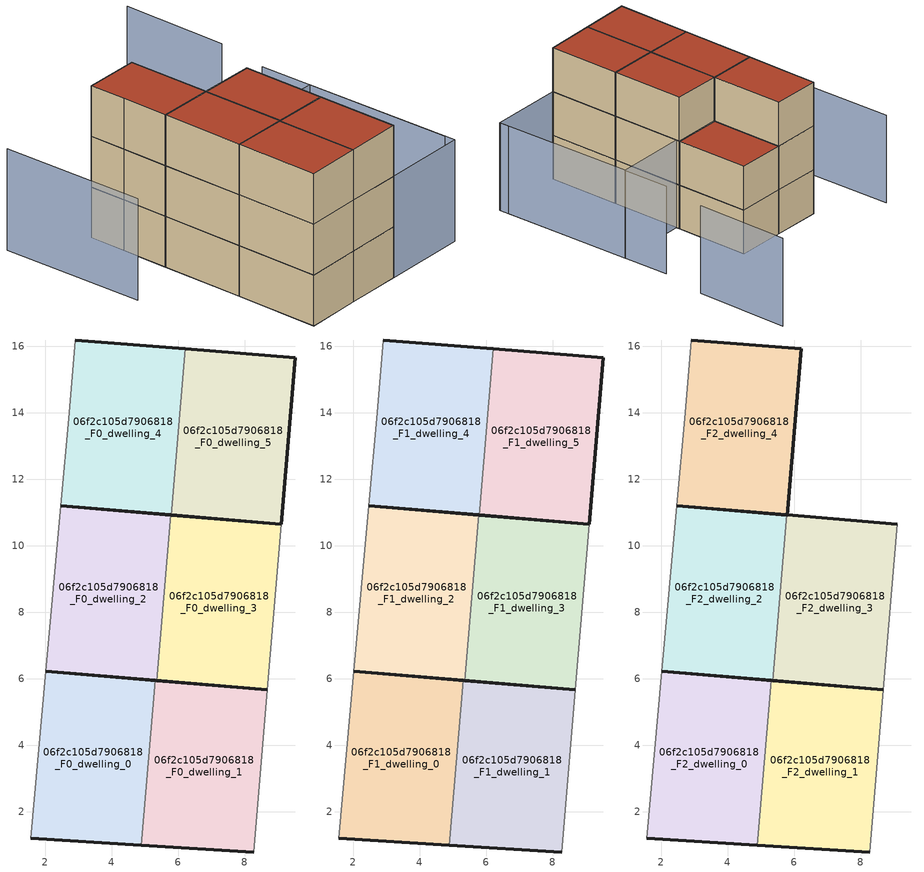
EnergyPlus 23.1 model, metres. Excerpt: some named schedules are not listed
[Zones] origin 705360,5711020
06f2c105d7906818_F0_dwelling_0
 floor ground (EU_floor_Construction): 4.9,0.99 5.31,5.95 2.02,6.23 1.56,1.19 z0
 wall outside (EU_wall_Construction): 2.02,6.23 5.31,5.95 / 4.9,0.99 1.56,1.19 z0:3
 wall adiabatic (EU_wall_Construction): 1.56,1.19 2.02,6.23 z0:3
 wall to 06f2c105d7906818_F0_dwelling_1 (EU_wall_Construction): 5.31,5.95 4.9,0.99 z0:3
06f2c105d7906818_F0_dwelling_1
 floor ground (EU_floor_Construction): 8.27,0.78 8.68,5.66 5.31,5.95 4.9,0.99 z0
 wall outside (EU_wall_Construction): 5.31,5.95 8.68,5.66 / 8.27,0.78 4.9,0.99 z0:3
 wall adiabatic (EU_wall_Construction): 8.68,5.66 8.27,0.78 z0:3
06f2c105d7906818_F0_dwelling_2
 floor ground (EU_floor_Construction): 5.36,5.94 5.78,10.92 2.47,11.21 2.02,6.23 z0
 wall outside (EU_wall_Construction): 2.47,11.21 5.78,10.92 / 5.36,5.94 2.02,6.23 z0:3
 wall adiabatic (EU_wall_Construction): 2.02,6.23 2.47,11.21 z0:3
 wall to 06f2c105d7906818_F0_dwelling_3 (EU_wall_Construction): 5.78,10.92 5.36,5.94 z0:3
06f2c105d7906818_F0_dwelling_3
 floor ground (EU_floor_Construction): 8.68,5.66 9.1,10.64 5.78,10.92 5.36,5.94 z0
 wall outside (EU_wall_Construction): 5.78,10.92 9.1,10.64 / 8.68,5.66 5.36,5.94 z0:3
 wall adiabatic (EU_wall_Construction): 9.1,10.64 8.68,5.66 z0:3
06f2c105d7906818_F0_dwelling_4
 floor ground (EU_floor_Construction): 5.8,10.92 6.22,15.92 2.91,16.19 2.72,14 2.47,11.21 z0
 wall outside (EU_wall_Construction): 5.8,10.92 2.47,11.21 / 2.91,16.19 6.22,15.92 z0:3
 wall adiabatic (EU_wall_Construction): 2.47,11.21 2.72,14 2.91,16.19 z0:3
 wall to 06f2c105d7906818_F0_dwelling_5 (EU_wall_Construction): 6.22,15.92 5.8,10.92 z0:3
06f2c105d7906818_F0_dwelling_5
 floor ground (EU_floor_Construction): 9.1,10.64 9.53,15.66 6.22,15.92 5.8,10.92 z0
 wall outside (EU_wall_Construction): 6.22,15.92 9.53,15.66 9.1,10.64 5.8,10.92 z0:3
06f2c105d7906818_F1_dwelling_0
 floor to 06f2c105d7906818_F0_dwelling_0 (EU_floor_Construction): 4.9,0.99 5.31,5.95 2.02,6.23 1.56,1.19 z3
 wall outside (EU_wall_Construction): 2.02,6.23 5.31,5.95 / 4.9,0.99 1.56,1.19 z3:6
 wall adiabatic (EU_wall_Construction): 1.56,1.19 2.02,6.23 z3:6
 wall to 06f2c105d7906818_F1_dwelling_1 (EU_wall_Construction): 5.31,5.95 4.9,0.99 z3:6
06f2c105d7906818_F1_dwelling_1
 floor to 06f2c105d7906818_F0_dwelling_1 (EU_floor_Construction): 8.27,0.78 8.68,5.66 5.31,5.95 4.9,0.99 z3
 wall outside (EU_wall_Construction): 5.31,5.95 8.68,5.66 / 8.27,0.78 4.9,0.99 z3:6
 wall adiabatic (EU_wall_Construction): 8.68,5.66 8.27,0.78 z3:6
06f2c105d7906818_F1_dwelling_2
 floor to 06f2c105d7906818_F0_dwelling_2 (EU_floor_Construction): 5.36,5.94 5.78,10.92 2.47,11.21 2.02,6.23 z3
 wall outside (EU_wall_Construction): 2.47,11.21 5.78,10.92 / 5.36,5.94 2.02,6.23 z3:6
 wall adiabatic (EU_wall_Construction): 2.02,6.23 2.47,11.21 z3:6
 wall to 06f2c105d7906818_F1_dwelling_3 (EU_wall_Construction): 5.78,10.92 5.36,5.94 z3:6
06f2c105d7906818_F1_dwelling_3
 floor to 06f2c105d7906818_F0_dwelling_3 (EU_floor_Construction): 8.68,5.66 9.1,10.64 5.78,10.92 5.36,5.94 z3
 wall outside (EU_wall_Construction): 5.78,10.92 9.1,10.64 / 8.68,5.66 5.36,5.94 z3:6
 wall adiabatic (EU_wall_Construction): 9.1,10.64 8.68,5.66 z3:6
06f2c105d7906818_F1_dwelling_4
 floor to 06f2c105d7906818_F0_dwelling_4 (EU_floor_Construction): 5.8,10.92 6.22,15.92 2.91,16.19 2.72,14 2.47,11.21 z3
 wall outside (EU_wall_Construction): 5.8,10.92 2.47,11.21 / 2.91,16.19 6.22,15.92 z3:6
 wall adiabatic (EU_wall_Construction): 2.47,11.21 2.72,14 2.91,16.19 z3:6
 wall to 06f2c105d7906818_F1_dwelling_5 (EU_wall_Construction): 6.22,15.92 5.8,10.92 z3:6
06f2c105d7906818_F1_dwelling_5
 floor to 06f2c105d7906818_F0_dwelling_5 (EU_floor_Construction): 9.1,10.64 9.53,15.66 6.22,15.92 5.8,10.92 z3
 wall outside (EU_wall_Construction): 6.22,15.92 9.53,15.66 9.1,10.64 5.8,10.92 z3:6
 roof outside (EU_roof_Construction): 9.53,15.66 9.1,10.64 5.8,10.92 6.22,15.92 z6
06f2c105d7906818_F2_dwelling_0
 floor to 06f2c105d7906818_F1_dwelling_0 (EU_floor_Construction): 4.9,0.99 5.31,5.95 2.02,6.23 1.56,1.19 z6
 wall outside (EU_wall_Construction): 2.02,6.23 5.31,5.95 / 4.9,0.99 1.56,1.19 z6:9
 wall adiabatic (EU_wall_Construction): 1.56,1.19 2.02,6.23 z6:9
 wall to 06f2c105d7906818_F2_dwelling_1 (EU_wall_Construction): 5.31,5.95 4.9,0.99 z6:9
 roof outside (EU_roof_Construction): 5.31,5.95 4.9,0.99 1.56,1.19 2.02,6.23 z9
06f2c105d7906818_F2_dwelling_1
 floor to 06f2c105d7906818_F1_dwelling_1 (EU_floor_Construction): 8.27,0.78 8.68,5.66 5.31,5.95 4.9,0.99 z6
 wall outside (EU_wall_Construction): 5.31,5.95 8.68,5.66 / 8.27,0.78 4.9,0.99 z6:9
 wall adiabatic (EU_wall_Construction): 8.68,5.66 8.27,0.78 z6:9
 roof outside (EU_roof_Construction): 8.68,5.66 8.27,0.78 4.9,0.99 5.31,5.95 z9
06f2c105d7906818_F2_dwelling_2
 floor to 06f2c105d7906818_F1_dwelling_2 (EU_floor_Construction): 5.36,5.94 5.78,10.92 2.47,11.21 2.02,6.23 z6
 wall outside (EU_wall_Construction): 2.47,11.21 5.78,10.92 / 5.36,5.94 2.02,6.23 z6:9
 wall adiabatic (EU_wall_Construction): 2.02,6.23 2.47,11.21 z6:9
 wall to 06f2c105d7906818_F2_dwelling_3 (EU_wall_Construction): 5.78,10.92 5.36,5.94 z6:9
 roof outside (EU_roof_Construction): 5.78,10.92 5.36,5.94 2.02,6.23 2.47,11.21 z9
06f2c105d7906818_F2_dwelling_3
 floor to 06f2c105d7906818_F1_dwelling_3 (EU_floor_Construction): 8.68,5.66 9.1,10.64 5.78,10.92 5.36,5.94 z6
 wall outside (EU_wall_Construction): 5.78,10.92 9.1,10.64 / 8.68,5.66 5.36,5.94 z6:9
 wall adiabatic (EU_wall_Construction): 9.1,10.64 8.68,5.66 z6:9
 roof outside (EU_roof_Construction): 9.1,10.64 8.68,5.66 5.36,5.94 5.78,10.92 z9
06f2c105d7906818_F2_dwelling_4
 floor to 06f2c105d7906818_F1_dwelling_4 (EU_floor_Construction): 5.8,10.92 6.22,15.92 2.91,16.19 2.72,14 2.47,11.21 z6
 wall outside (EU_wall_Construction): 2.91,16.19 6.22,15.92 5.8,10.92 2.47,11.21 z6:9
 wall adiabatic (EU_wall_Construction): 2.47,11.21 2.72,14 2.91,16.19 z6:9
 roof outside (EU_roof_Construction): 6.22,15.92 5.8,10.92 2.47,11.21 2.72,14 2.91,16.19 z9
shading: 13.34,0.49 14.24,13.21 / -0.68,19.01 -1.32,10.31 / 15.1,16.36 15.7,22.77 / 14.01,10.06 13.33,0.43 / 13.33,0.43 8.27,0.78 / 8.27,0.78 8.95,10.42 / 8.95,10.42 14.01,10.06 z0:6
[Building]
EU S2 Campaign: North Axis=0; Terrain=City; Solar Distribution=FullExterior
[Site:Location]
London: Latitude=51.5; Longitude=-0.5; Time Zone=0; Elevation=25
[SizingPeriod:WeatherFileDays]
AnnualSizingPeriod: Begin Month=1; Begin Day of Month=1; End Month=12; End Day of Month=31; Day of Week for Start Day=Monday; Use Weather File Daylight Saving Period=No; Use Weather File Rain and Snow Indicators=No
[MATERIAL]
EU_InternalMass_Material: Roughness=MediumRough; Thickness=0.1; Conductivity=1; Density=1800; Specific Heat=900; Thermal Absorptance=0.9; Solar Absorptance=0.7; Visible Absorptance=0.7
[MATERIAL:NOMASS] Roughness=MediumRough; Thermal Absorptance=0.9; Solar Absorptance=0.7; Visible Absorptance=0.7
Name | Thermal Resistance
EU_wall_NoMass | 1.04674
EU_roof_NoMass | 4.32442
EU_floor_NoMass | 2.04616
[CONSTRUCTION]
EU_wall_Construction: EU_wall_NoMass
EU_roof_Construction: EU_roof_NoMass
EU_floor_Construction: EU_floor_NoMass
EU_InternalMass_Construction: EU_InternalMass_Material
[ZONE] Type=1; Multiplier=1; Ceiling Height=autocalculate; Floor Area=autocalculate; Part of Total Floor Area=Yes
Name | Volume
06f2c105d7906818_F0_dwelling_0; 06f2c105d7906818_F1_dwelling_0; 06f2c105d7906818_F2_dwelling_0; 06f2c105d7906818_F0_dwelling_2; 06f2c105d7906818_F1_dwelling_2; 06f2c105d7906818_F2_dwelling_2 | 50.0391
06f2c105d7906818_F0_dwelling_1; 06f2c105d7906818_F1_dwelling_1; 06f2c105d7906818_F2_dwelling_1 | 50.0325
06f2c105d7906818_F0_dwelling_3; 06f2c105d7906818_F1_dwelling_3; 06f2c105d7906818_F2_dwelling_3 | 50.0435
06f2c105d7906818_F0_dwelling_4; 06f2c105d7906818_F1_dwelling_4; 06f2c105d7906818_F2_dwelling_4 | 50.0471
06f2c105d7906818_F0_dwelling_5; 06f2c105d7906818_F1_dwelling_5 | 50.0354
[INTERNALMASS] Construction=EU_InternalMass_Construction
Name | Zone or ZoneList | Surface Area
06f2c105d7906818_F0_dwelling_0_EU_InternalMass | 06f2c105d7906818_F0_dwelling_0 | 16.6797
06f2c105d7906818_F0_dwelling_1_EU_InternalMass | 06f2c105d7906818_F0_dwelling_1 | 16.6777
06f2c105d7906818_F0_dwelling_2_EU_InternalMass | 06f2c105d7906818_F0_dwelling_2 | 16.6799
06f2c105d7906818_F0_dwelling_3_EU_InternalMass | 06f2c105d7906818_F0_dwelling_3 | 16.6808
06f2c105d7906818_F0_dwelling_4_EU_InternalMass | 06f2c105d7906818_F0_dwelling_4 | 16.6818
06f2c105d7906818_F0_dwelling_5_EU_InternalMass | 06f2c105d7906818_F0_dwelling_5 | 16.6784
06f2c105d7906818_F1_dwelling_0_EU_InternalMass | 06f2c105d7906818_F1_dwelling_0 | 16.6797
06f2c105d7906818_F1_dwelling_1_EU_InternalMass | 06f2c105d7906818_F1_dwelling_1 | 16.6777
06f2c105d7906818_F1_dwelling_2_EU_InternalMass | 06f2c105d7906818_F1_dwelling_2 | 16.6799
06f2c105d7906818_F1_dwelling_3_EU_InternalMass | 06f2c105d7906818_F1_dwelling_3 | 16.6808
06f2c105d7906818_F1_dwelling_4_EU_InternalMass | 06f2c105d7906818_F1_dwelling_4 | 16.6818
06f2c105d7906818_F1_dwelling_5_EU_InternalMass | 06f2c105d7906818_F1_dwelling_5 | 16.6784
06f2c105d7906818_F2_dwelling_0_EU_InternalMass | 06f2c105d7906818_F2_dwelling_0 | 20.0156
06f2c105d7906818_F2_dwelling_1_EU_InternalMass | 06f2c105d7906818_F2_dwelling_1 | 20.0134
06f2c105d7906818_F2_dwelling_2_EU_InternalMass | 06f2c105d7906818_F2_dwelling_2 | 20.0139
06f2c105d7906818_F2_dwelling_3_EU_InternalMass | 06f2c105d7906818_F2_dwelling_3 | 20.0128
06f2c105d7906818_F2_dwelling_4_EU_InternalMass | 06f2c105d7906818_F2_dwelling_4 | 20.0151
[OTHEREQUIPMENT] Fuel Type=Electricity; Design Level Calculation Method=Watts/Area; Power per Zone Floor Area=1; Fraction Latent=0; Fraction Radiant=0; Fraction Lost=0; Carbon Dioxide Generation Rate=0; EndUse Subcategory=EU_Step8_InternalGains
Name | Zone or ZoneList or Space or SpaceList | Schedule
EU_Step8_InternalGain_06f2c105d7906818_F0_dwelling_0_f000 | 06f2c105d7906818_F0_dwelling_0 | EU_Step8_GainSchedule_06f2c105d7906818_F0_dwelling_0_f000
EU_Step8_InternalGain_06f2c105d7906818_F0_dwelling_1_f000 | 06f2c105d7906818_F0_dwelling_1 | EU_Step8_GainSchedule_06f2c105d7906818_F0_dwelling_1_f000
EU_Step8_InternalGain_06f2c105d7906818_F0_dwelling_2_f000 | 06f2c105d7906818_F0_dwelling_2 | EU_Step8_GainSchedule_06f2c105d7906818_F0_dwelling_2_f000
EU_Step8_InternalGain_06f2c105d7906818_F0_dwelling_3_f000 | 06f2c105d7906818_F0_dwelling_3 | EU_Step8_GainSchedule_06f2c105d7906818_F0_dwelling_3_f000
EU_Step8_InternalGain_06f2c105d7906818_F0_dwelling_4_f000 | 06f2c105d7906818_F0_dwelling_4 | EU_Step8_GainSchedule_06f2c105d7906818_F0_dwelling_4_f000
EU_Step8_InternalGain_06f2c105d7906818_F0_dwelling_5_f000 | 06f2c105d7906818_F0_dwelling_5 | EU_Step8_GainSchedule_06f2c105d7906818_F0_dwelling_5_f000
EU_Step8_InternalGain_06f2c105d7906818_F1_dwelling_0_f000 | 06f2c105d7906818_F1_dwelling_0 | EU_Step8_GainSchedule_06f2c105d7906818_F1_dwelling_0_f000
EU_Step8_InternalGain_06f2c105d7906818_F1_dwelling_1_f000 | 06f2c105d7906818_F1_dwelling_1 | EU_Step8_GainSchedule_06f2c105d7906818_F1_dwelling_1_f000
EU_Step8_InternalGain_06f2c105d7906818_F1_dwelling_2_f000 | 06f2c105d7906818_F1_dwelling_2 | EU_Step8_GainSchedule_06f2c105d7906818_F1_dwelling_2_f000
EU_Step8_InternalGain_06f2c105d7906818_F1_dwelling_3_f000 | 06f2c105d7906818_F1_dwelling_3 | EU_Step8_GainSchedule_06f2c105d7906818_F1_dwelling_3_f000
EU_Step8_InternalGain_06f2c105d7906818_F1_dwelling_4_f000 | 06f2c105d7906818_F1_dwelling_4 | EU_Step8_GainSchedule_06f2c105d7906818_F1_dwelling_4_f000
EU_Step8_InternalGain_06f2c105d7906818_F1_dwelling_5_f000 | 06f2c105d7906818_F1_dwelling_5 | EU_Step8_GainSchedule_06f2c105d7906818_F1_dwelling_5_f000
EU_Step8_InternalGain_06f2c105d7906818_F2_dwelling_0_f000 | 06f2c105d7906818_F2_dwelling_0 | EU_Step8_GainSchedule_06f2c105d7906818_F2_dwelling_0_f000
EU_Step8_InternalGain_06f2c105d7906818_F2_dwelling_1_f000 | 06f2c105d7906818_F2_dwelling_1 | EU_Step8_GainSchedule_06f2c105d7906818_F2_dwelling_1_f000
EU_Step8_InternalGain_06f2c105d7906818_F2_dwelling_2_f000 | 06f2c105d7906818_F2_dwelling_2 | EU_Step8_GainSchedule_06f2c105d7906818_F2_dwelling_2_f000
EU_Step8_InternalGain_06f2c105d7906818_F2_dwelling_3_f000 | 06f2c105d7906818_F2_dwelling_3 | EU_Step8_GainSchedule_06f2c105d7906818_F2_dwelling_3_f000
EU_Step8_InternalGain_06f2c105d7906818_F2_dwelling_4_f000 | 06f2c105d7906818_F2_dwelling_4 | EU_Step8_GainSchedule_06f2c105d7906818_F2_dwelling_4_f000
[ZONEVENTILATION:DESIGNFLOWRATE] Schedule=EU_AlwaysOn; Design Flow Rate Calculation Method=AirChanges/Hour; Air Changes per Hour=0.488719; Ventilation Type=Natural; Fan Pressure Rise=0; Fan Total Efficiency=1; Constant Term Coefficient=1; Temperature Term Coefficient=0; Velocity Term Coefficient=0; Velocity Squared Term Coefficient=0; Minimum Indoor Temperature=-100; Maximum Indoor Temperature=100; Delta Temperature=-100; Minimum Outdoor Temperature=-100; Maximum Outdoor Temperature=100; Maximum Wind Speed=40
Name | Zone or ZoneList or Space or SpaceList
EU_ConstantAir_06f2c105d7906818_F0_dwelling_0 | 06f2c105d7906818_F0_dwelling_0
EU_ConstantAir_06f2c105d7906818_F0_dwelling_1 | 06f2c105d7906818_F0_dwelling_1
EU_ConstantAir_06f2c105d7906818_F0_dwelling_2 | 06f2c105d7906818_F0_dwelling_2
EU_ConstantAir_06f2c105d7906818_F0_dwelling_3 | 06f2c105d7906818_F0_dwelling_3
EU_ConstantAir_06f2c105d7906818_F0_dwelling_4 | 06f2c105d7906818_F0_dwelling_4
EU_ConstantAir_06f2c105d7906818_F0_dwelling_5 | 06f2c105d7906818_F0_dwelling_5
EU_ConstantAir_06f2c105d7906818_F1_dwelling_0 | 06f2c105d7906818_F1_dwelling_0
EU_ConstantAir_06f2c105d7906818_F1_dwelling_1 | 06f2c105d7906818_F1_dwelling_1
EU_ConstantAir_06f2c105d7906818_F1_dwelling_2 | 06f2c105d7906818_F1_dwelling_2
EU_ConstantAir_06f2c105d7906818_F1_dwelling_3 | 06f2c105d7906818_F1_dwelling_3
EU_ConstantAir_06f2c105d7906818_F1_dwelling_4 | 06f2c105d7906818_F1_dwelling_4
EU_ConstantAir_06f2c105d7906818_F1_dwelling_5 | 06f2c105d7906818_F1_dwelling_5
EU_ConstantAir_06f2c105d7906818_F2_dwelling_0 | 06f2c105d7906818_F2_dwelling_0
EU_ConstantAir_06f2c105d7906818_F2_dwelling_1 | 06f2c105d7906818_F2_dwelling_1
EU_ConstantAir_06f2c105d7906818_F2_dwelling_2 | 06f2c105d7906818_F2_dwelling_2
EU_ConstantAir_06f2c105d7906818_F2_dwelling_3 | 06f2c105d7906818_F2_dwelling_3
EU_ConstantAir_06f2c105d7906818_F2_dwelling_4 | 06f2c105d7906818_F2_dwelling_4
[HVACTEMPLATE:THERMOSTAT] Constant Heating Setpoint=20; Constant Cooling Setpoint=50
EU_HeatOnly_06f2c105d7906818_F0_dwelling_0; EU_HeatOnly_06f2c105d7906818_F0_dwelling_1; EU_HeatOnly_06f2c105d7906818_F0_dwelling_2; EU_HeatOnly_06f2c105d7906818_F0_dwelling_3; EU_HeatOnly_06f2c105d7906818_F0_dwelling_4; EU_HeatOnly_06f2c105d7906818_F0_dwelling_5; EU_HeatOnly_06f2c105d7906818_F1_dwelling_0; EU_HeatOnly_06f2c105d7906818_F1_dwelling_1; EU_HeatOnly_06f2c105d7906818_F1_dwelling_2; EU_HeatOnly_06f2c105d7906818_F1_dwelling_3; EU_HeatOnly_06f2c105d7906818_F1_dwelling_4; EU_HeatOnly_06f2c105d7906818_F1_dwelling_5; EU_HeatOnly_06f2c105d7906818_F2_dwelling_0; EU_HeatOnly_06f2c105d7906818_F2_dwelling_1; EU_HeatOnly_06f2c105d7906818_F2_dwelling_2; EU_HeatOnly_06f2c105d7906818_F2_dwelling_3; EU_HeatOnly_06f2c105d7906818_F2_dwelling_4
[HVACTEMPLATE:ZONE:IDEALLOADSAIRSYSTEM] System Availability Schedule=EU_AlwaysOn; Maximum Heating Supply Air Temperature=50; Minimum Cooling Supply Air Temperature=13; Maximum Heating Supply Air Humidity Ratio=0.0156; Minimum Cooling Supply Air Humidity Ratio=0.0077; Heating Limit=NoLimit; Cooling Limit=NoLimit; Heating Availability Schedule=EU_AlwaysOn; Cooling Availability Schedule=EU_CoolingOff; Dehumidification Control Type=ConstantSensibleHeatRatio; Cooling Sensible Heat Ratio=0.7; Dehumidification Setpoint=60; Humidification Control Type=None; Humidification Setpoint=30; Outdoor Air Method=None; Outdoor Air Flow Rate per Person=0.00944; Outdoor Air Flow Rate per Zone Floor Area=0; Outdoor Air Flow Rate per Zone=0; Demand Controlled Ventilation Type=None; Outdoor Air Economizer Type=NoEconomizer; Heat Recovery Type=None; Sensible Heat Recovery Effectiveness=0.7; Latent Heat Recovery Effectiveness=0.65
Name | Template Thermostat
06f2c105d7906818_F0_dwelling_0 | EU_HeatOnly_06f2c105d7906818_F0_dwelling_0
06f2c105d7906818_F0_dwelling_1 | EU_HeatOnly_06f2c105d7906818_F0_dwelling_1
06f2c105d7906818_F0_dwelling_2 | EU_HeatOnly_06f2c105d7906818_F0_dwelling_2
06f2c105d7906818_F0_dwelling_3 | EU_HeatOnly_06f2c105d7906818_F0_dwelling_3
06f2c105d7906818_F0_dwelling_4 | EU_HeatOnly_06f2c105d7906818_F0_dwelling_4
06f2c105d7906818_F0_dwelling_5 | EU_HeatOnly_06f2c105d7906818_F0_dwelling_5
06f2c105d7906818_F1_dwelling_0 | EU_HeatOnly_06f2c105d7906818_F1_dwelling_0
06f2c105d7906818_F1_dwelling_1 | EU_HeatOnly_06f2c105d7906818_F1_dwelling_1
06f2c105d7906818_F1_dwelling_2 | EU_HeatOnly_06f2c105d7906818_F1_dwelling_2
06f2c105d7906818_F1_dwelling_3 | EU_HeatOnly_06f2c105d7906818_F1_dwelling_3
06f2c105d7906818_F1_dwelling_4 | EU_HeatOnly_06f2c105d7906818_F1_dwelling_4
06f2c105d7906818_F1_dwelling_5 | EU_HeatOnly_06f2c105d7906818_F1_dwelling_5
06f2c105d7906818_F2_dwelling_0 | EU_HeatOnly_06f2c105d7906818_F2_dwelling_0
06f2c105d7906818_F2_dwelling_1 | EU_HeatOnly_06f2c105d7906818_F2_dwelling_1
06f2c105d7906818_F2_dwelling_2 | EU_HeatOnly_06f2c105d7906818_F2_dwelling_2
06f2c105d7906818_F2_dwelling_3 | EU_HeatOnly_06f2c105d7906818_F2_dwelling_3
06f2c105d7906818_F2_dwelling_4 | EU_HeatOnly_06f2c105d7906818_F2_dwelling_4
[SIZING:ZONE] Zone Cooling Design Supply Air Temperature Input Method=SupplyAirTemperature; Zone Cooling Design Supply Air Temperature=13; Zone Heating Design Supply Air Temperature Input Method=SupplyAirTemperature; Zone Heating Design Supply Air Temperature=50; Zone Cooling Design Supply Air Humidity Ratio=0.008; Zone Heating Design Supply Air Humidity Ratio=0.008; Cooling Design Air Flow Method=DesignDay; Cooling Design Air Flow Rate=0; Cooling Minimum Air Flow per Zone Floor Area=0.000762; Cooling Minimum Air Flow=0; Cooling Minimum Air Flow Fraction=0.2; Heating Design Air Flow Method=DesignDay; Heating Design Air Flow Rate=0; Heating Maximum Air Flow per Zone Floor Area=0.002032; Heating Maximum Air Flow=0.141576; Heating Maximum Air Flow Fraction=0.3; Account for Dedicated Outdoor Air System=No; Dedicated Outdoor Air System Control Strategy=NeutralSupplyAir; Dedicated Outdoor Air Low Setpoint Temperature for Design=autosize; Dedicated Outdoor Air High Setpoint Temperature for Design=autosize; Zone Load Sizing Method=Sensible Load Only No Latent Load; Zone Latent Cooling Design Supply Air Humidity Ratio Input Method=HumidityRatioDifference; Zone Cooling Design Supply Air Humidity Ratio Difference=0.005; Zone Latent Heating Design Supply Air Humidity Ratio Input Method=HumidityRatioDifference; Zone Humidification Design Supply Air Humidity Ratio Difference=0.005
06f2c105d7906818_F0_dwelling_0; 06f2c105d7906818_F0_dwelling_1; 06f2c105d7906818_F0_dwelling_2; 06f2c105d7906818_F0_dwelling_3; 06f2c105d7906818_F0_dwelling_4; 06f2c105d7906818_F0_dwelling_5; 06f2c105d7906818_F1_dwelling_0; 06f2c105d7906818_F1_dwelling_1; 06f2c105d7906818_F1_dwelling_2; 06f2c105d7906818_F1_dwelling_3; 06f2c105d7906818_F1_dwelling_4; 06f2c105d7906818_F1_dwelling_5; 06f2c105d7906818_F2_dwelling_0; 06f2c105d7906818_F2_dwelling_1; 06f2c105d7906818_F2_dwelling_2; 06f2c105d7906818_F2_dwelling_3; 06f2c105d7906818_F2_dwelling_4
